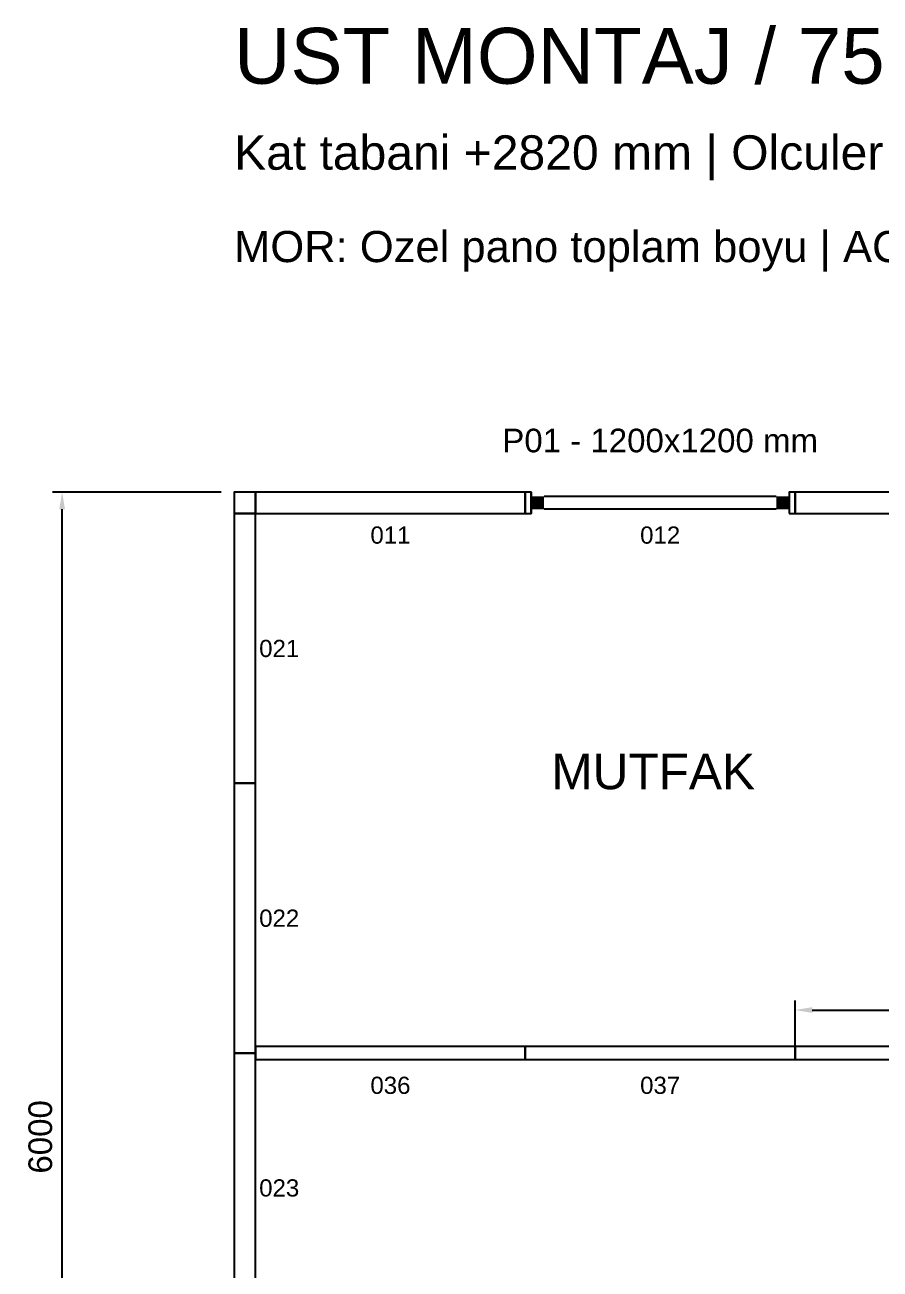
# Model space of a CAD drawing. Header units: millimetres. Extents: x -973 to 28250, y -35942 to 8545.
# Drawn here: x 14527 to 18506, y -21615 to -15826 of the extents above; entities that cross this region are included whole.
import ezdxf
from ezdxf.enums import TextEntityAlignment as Align

# ---------------------------------------------------------------- set-up
doc = ezdxf.new("R2010")
doc.units = ezdxf.units.MM
for name, color, linetype in [('PENCERE', 10, 'Continuous'), ('R02_AKS', 8, 'Continuous'), ('R02_DUVAR', 7, 'Continuous'), ('R02_KOLON', 3, 'Continuous'), ('R02_OLCU', 4, 'Continuous'), ('R02_OZEL', 6, 'Continuous'), ('R02_PENCERE', 4, 'Continuous'), ('R02_YAZI', 7, 'Continuous')]:
    doc.layers.add(name, color=color, linetype=linetype)
doc.styles.get("Standard").update_dxf_attribs({"font": 'Arial.ttf'})
doc.dimstyles.new('ISO-25', dxfattribs={"dimtxt": 12, "dimasz": 3, "dimexe": 1.25, "dimexo": 0.625, "dimgap": 4, "dimtad": 1, "dimtxsty": 'Standard', "dimcen": 2.5, "dimadec": 0, "dimazin": 0, "dimtfac": 1, "dimtmove": 0, "dimatfit": 3, "dimfxl": 1, "dimarcsym": 0})

# ---------------------------------------------------------------- blocks, each defined once
blk = doc.blocks.new('R02_CK_D01_H_1_1_P')
blk.add_lwpolyline([(0, 0), (1255, 0), (1255, 100), (0, 100)], close=True)
blk = doc.blocks.new('R02_SRC_P01')
at = {"layer": 'PENCERE', "color": 1}
for p, q in [((53387.01, 8192.86), (53397.01, 8192.86)), ((53389.01, 8186.86), (53389.01, 8078.86)), ((53395.01, 8186.86), (53395.01, 8078.86)), ((53387.01, 8072.86), (53397.01, 8072.86))]:
    blk.add_line(p, q, dxfattribs=at)
for points in [[(53389.01, 8192.86), (53389.01, 8186.86), (53395.01, 8192.86), (53395.01, 8186.86)], [(53389.01, 8072.86), (53389.01, 8078.86), (53395.01, 8072.86), (53395.01, 8078.86)]]:
    blk.add_solid(points, dxfattribs=at)
blk = doc.blocks.new('R02_CK_D05_H_1_1_P')
for points in [[(0, 0), (27.5, 0), (27.5, 100), (0, 100)], [(1227.5, 0), (1255, 0), (1255, 100), (1227.5, 100)]]:
    blk.add_lwpolyline(points, close=True)
at = {"xscale": 10, "yscale": 10, "rotation": 270}
blk.add_blockref('R02_SRC_P01', (-80701.10801, 533970.0577), dxfattribs=at)
blk = doc.blocks.new('R02_CK_D01_V_1_1_P')
blk.add_lwpolyline([(0, 0), (1255, 0), (1255, 100), (0, 100)], close=True)
blk = doc.blocks.new('R02_CK_I01_H_1_1_P')
blk.add_lwpolyline([(0, 0), (1255, 0), (1255, 60), (0, 60)], close=True)
blk = doc.blocks.new('R02_CK_I04_H_1_1_P')
blk.add_lwpolyline([(0, 0), (1225, 0), (1225, 60), (0, 60)], close=True)
blk = doc.blocks.new('*D343')
at = {"layer": 'Defpoints', "color": 0, "transparency": 16777216}
for p in [(19335, -20410), (18110, -20640), (19335, -20640)]:
    blk.add_point(p, dxfattribs=at)
at = {"layer": 'R02_OLCU', "color": 6, "lineweight": -2, "transparency": 16777216}
for p, q in [((18110, -20580), (18110, -20365)), ((19335, -20580), (19335, -20365)), ((18190, -20410), (19255, -20410))]:
    blk.add_line(p, q, dxfattribs=at)
at = {"layer": 'R02_OLCU', "color": 6, "transparency": 16777216}
for points in [[(18190, -20396.7), (18190, -20423.3), (18110, -20410)], [(19255, -20396.7), (19255, -20423.3), (19335, -20410)]]:
    blk.add_solid(points, dxfattribs=at)
at = {"layer": 'R02_OLCU', "color": 6, "transparency": 16777216, "insert": (18722.5, -20308.8), "char_height": 110, "attachment_point": 5}
blk.add_mtext('1225', dxfattribs=at)
blk = doc.blocks.new('*D355')
at = {"layer": 'Defpoints', "color": 0, "transparency": 16777216}
for p in [(14700, -18000), (15500, -18000), (15500, -24000)]:
    blk.add_point(p, dxfattribs=at)
at = {"layer": 'R02_OLCU', "color": 4, "lineweight": -2, "transparency": 16777216}
for p, q in [((15440, -18000), (14655, -18000)), ((14700, -23920), (14700, -18080)), ((15440, -24000), (14655, -24000))]:
    blk.add_line(p, q, dxfattribs=at)
at = {"layer": 'R02_OLCU', "color": 4, "transparency": 16777216}
for points in [[(14686.7, -18080), (14713.3, -18080), (14700, -18000)], [(14686.7, -23920), (14713.3, -23920), (14700, -24000)]]:
    blk.add_solid(points, dxfattribs=at)
at = {"layer": 'R02_OLCU', "color": 4, "transparency": 16777216, "insert": (14598.8, -21000), "char_height": 110, "attachment_point": 5, "rotation": 90}
blk.add_mtext('6000', dxfattribs=at)

msp = doc.modelspace()

# ---------------------------------------------------------------- linework, layer by layer
at = {"layer": 'R02_KOLON'}
msp.add_lwpolyline([(15500, -18100), (15600, -18100), (15600, -18000), (15500, -18000)], close=True, dxfattribs=at)

# ---------------------------------------------------------------- block references
at = {"layer": 'R02_DUVAR'}
for name, p in [('R02_CK_D01_H_1_1_P', (15600, -18100)), ('R02_CK_D05_H_1_1_P', (16855, -18100)), ('R02_CK_D01_H_1_1_P', (18110, -18100)), ('R02_CK_I01_H_1_1_P', (15600, -20640)), ('R02_CK_I01_H_1_1_P', (16855, -20640))]:
    msp.add_blockref(name, p, dxfattribs=at)
at = {"layer": 'R02_DUVAR', "rotation": 90}
for p in [(15600, -19355), (15600, -20610), (15600, -21865)]:
    msp.add_blockref('R02_CK_D01_V_1_1_P', p, dxfattribs=at)
at = {"layer": 'R02_OZEL'}
msp.add_blockref('R02_CK_I04_H_1_1_P', (18110, -20640), dxfattribs=at)

# ---------------------------------------------------------------- texts
at = {"layer": 'R02_AKS'}
for s, p in [('011', (16227.5, -18200)), ('012', (17482.5, -18200)), ('021', (15710, -18727.5)), ('022', (15710, -19982.5)), ('036', (16227.5, -20760)), ('037', (17482.5, -20760)), ('023', (15710, -21237.5))]:
    msp.add_text(s, height=80, dxfattribs=at).set_placement(p, align=Align.MIDDLE_CENTER)
at = {"layer": 'R02_PENCERE'}
msp.add_text('P01 - 1200x1200 mm', height=110, dxfattribs=at).set_placement((17482.5, -17760), align=Align.MIDDLE_CENTER)
at = {"layer": 'R02_YAZI'}
for s, height, p in [('UST MONTAJ / 75.00 m2 BRUT', 260, (15500, -16100)), ('Kat tabani +2820 mm | Olculer mm | 1255 mm akslar', 160, (15500, -16500)), ('MOR: Ozel pano toplam boyu | ACIK MAVI: Pencere kodu ve en x yukseklik', 145, (15500, -16930))]:
    msp.add_text(s, height=height, dxfattribs=at).set_placement(p)
msp.add_text('MUTFAK', height=165, dxfattribs=at).set_placement((17450, -19300), align=Align.MIDDLE_CENTER)

# ---------------------------------------------------------------- dimensions: what is measured, and where the dimension line sits
at = {"layer": 'R02_OLCU'}
dim = msp.add_linear_dim(base=(14700, -18000), p1=(15500, -24000), p2=(15500, -18000), angle=90, dimstyle='ISO-25', override={"dimtxt": 110, "dimasz": 80, "dimexe": 45, "dimexo": 60, "dimgap": 45, "dimdec": 1, "dimclrd": 4, "dimclre": 4, "dimclrt": 4, "dimtix": 1, "dimatfit": 1}, dxfattribs=at)
dim.commit()
dim.dimension.update_dxf_attribs({"geometry": '*D355', "text_midpoint": (14598.84, -21000)})
dim = msp.add_linear_dim(base=(19335, -20410), p1=(18110, -20640), p2=(19335, -20640), dimstyle='ISO-25', override={"dimtxt": 110, "dimasz": 80, "dimexe": 45, "dimexo": 60, "dimgap": 45, "dimdec": 1, "dimclrd": 6, "dimclre": 6, "dimclrt": 6, "dimtix": 1, "dimatfit": 1}, dxfattribs=at)
dim.commit()
dim.dimension.update_dxf_attribs({"geometry": '*D343', "text_midpoint": (18722.5, -20308.84)})

doc.saveas('drawing.dxf')
